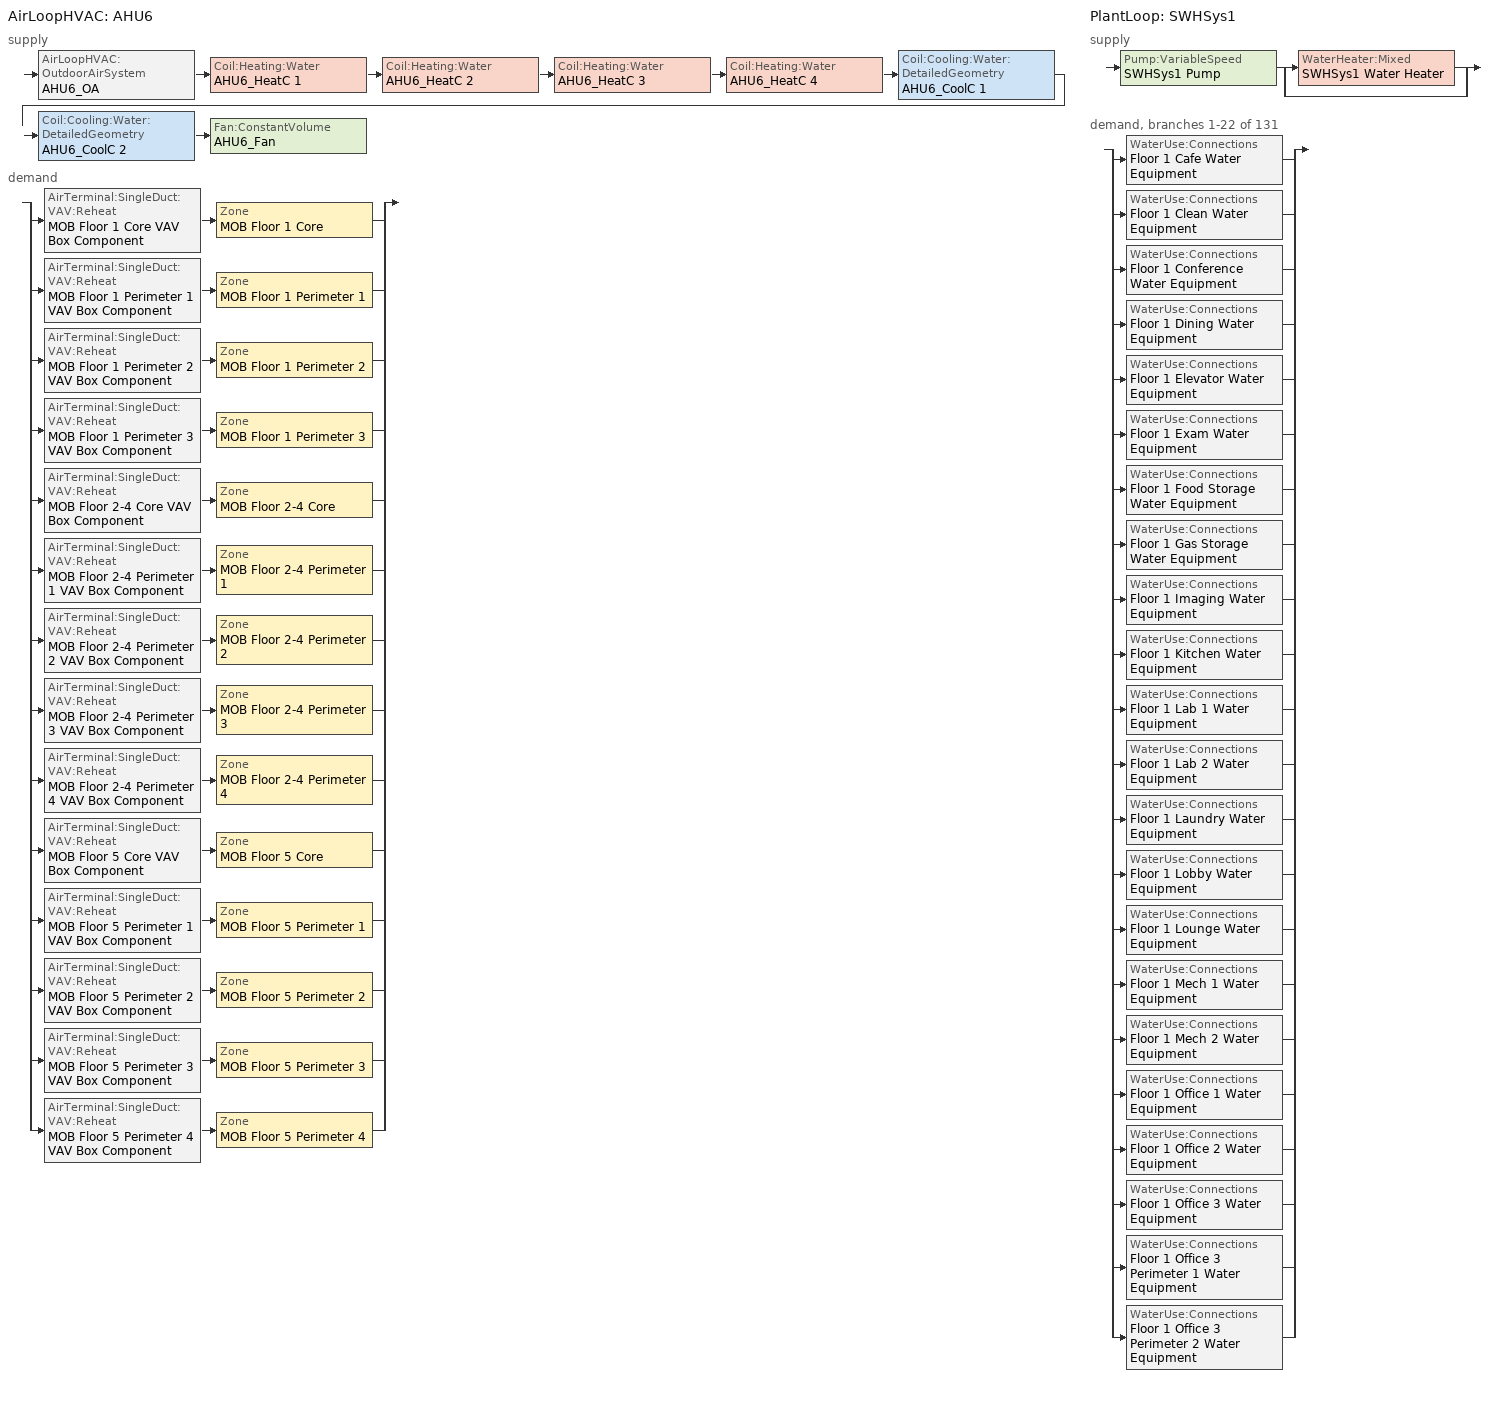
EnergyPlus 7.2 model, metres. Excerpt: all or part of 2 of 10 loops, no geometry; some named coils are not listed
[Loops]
AirLoopHVAC 'AHU6'
 supply: AirLoopHVAC:OutdoorAirSystem 'AHU6_OA' > Coil:Heating:Water 'AHU6_HeatC 1' > Coil:Heating:Water 'AHU6_HeatC 2' > Coil:Heating:Water 'AHU6_HeatC 3' > Coil:Heating:Water 'AHU6_HeatC 4' > Coil:Cooling:Water:DetailedGeometry 'AHU6_CoolC 1' > Coil:Cooling:Water:DetailedGeometry 'AHU6_CoolC 2' > Fan:ConstantVolume 'AHU6_Fan'
 demand: split
  | AirTerminal:SingleDuct:VAV:Reheat 'MOB Floor 1 Core VAV Box Component' > Zone 'MOB Floor 1 Core'
  | AirTerminal:SingleDuct:VAV:Reheat 'MOB Floor 1 Perimeter 1 VAV Box Component' > Zone 'MOB Floor 1 Perimeter 1'
  | AirTerminal:SingleDuct:VAV:Reheat 'MOB Floor 1 Perimeter 2 VAV Box Component' > Zone 'MOB Floor 1 Perimeter 2'
  | AirTerminal:SingleDuct:VAV:Reheat 'MOB Floor 1 Perimeter 3 VAV Box Component' > Zone 'MOB Floor 1 Perimeter 3'
  | AirTerminal:SingleDuct:VAV:Reheat 'MOB Floor 2-4 Core VAV Box Component' > Zone 'MOB Floor 2-4 Core'
  | AirTerminal:SingleDuct:VAV:Reheat 'MOB Floor 2-4 Perimeter 1 VAV Box Component' > Zone 'MOB Floor 2-4 Perimeter 1'
  | AirTerminal:SingleDuct:VAV:Reheat 'MOB Floor 2-4 Perimeter 2 VAV Box Component' > Zone 'MOB Floor 2-4 Perimeter 2'
  | AirTerminal:SingleDuct:VAV:Reheat 'MOB Floor 2-4 Perimeter 3 VAV Box Component' > Zone 'MOB Floor 2-4 Perimeter 3'
  | AirTerminal:SingleDuct:VAV:Reheat 'MOB Floor 2-4 Perimeter 4 VAV Box Component' > Zone 'MOB Floor 2-4 Perimeter 4'
  | AirTerminal:SingleDuct:VAV:Reheat 'MOB Floor 5 Core VAV Box Component' > Zone 'MOB Floor 5 Core'
  | AirTerminal:SingleDuct:VAV:Reheat 'MOB Floor 5 Perimeter 1 VAV Box Component' > Zone 'MOB Floor 5 Perimeter 1'
  | AirTerminal:SingleDuct:VAV:Reheat 'MOB Floor 5 Perimeter 2 VAV Box Component' > Zone 'MOB Floor 5 Perimeter 2'
  | AirTerminal:SingleDuct:VAV:Reheat 'MOB Floor 5 Perimeter 3 VAV Box Component' > Zone 'MOB Floor 5 Perimeter 3'
  | AirTerminal:SingleDuct:VAV:Reheat 'MOB Floor 5 Perimeter 4 VAV Box Component' > Zone 'MOB Floor 5 Perimeter 4'
PlantLoop 'SWHSys1'
 supply: Pump:VariableSpeed 'SWHSys1 Pump' > split
  | WaterHeater:Mixed 'SWHSys1 Water Heater'
  | bypass
 demand, branches 1-22 of 131: split
  | WaterUse:Connections 'Floor 1 Cafe Water Equipment'
  | WaterUse:Connections 'Floor 1 Clean Water Equipment'
  | WaterUse:Connections 'Floor 1 Conference Water Equipment'
  | WaterUse:Connections 'Floor 1 Dining Water Equipment'
  | WaterUse:Connections 'Floor 1 Elevator Water Equipment'
  | WaterUse:Connections 'Floor 1 Exam Water Equipment'
  | WaterUse:Connections 'Floor 1 Food Storage Water Equipment'
  | WaterUse:Connections 'Floor 1 Gas Storage Water Equipment'
  | WaterUse:Connections 'Floor 1 Imaging Water Equipment'
  | WaterUse:Connections 'Floor 1 Kitchen Water Equipment'
  | WaterUse:Connections 'Floor 1 Lab 1 Water Equipment'
  | WaterUse:Connections 'Floor 1 Lab 2 Water Equipment'
  | WaterUse:Connections 'Floor 1 Laundry Water Equipment'
  | WaterUse:Connections 'Floor 1 Lobby Water Equipment'
  | WaterUse:Connections 'Floor 1 Lounge Water Equipment'
  | WaterUse:Connections 'Floor 1 Mech 1 Water Equipment'
  | WaterUse:Connections 'Floor 1 Mech 2 Water Equipment'
  | WaterUse:Connections 'Floor 1 Office 1 Water Equipment'
  | WaterUse:Connections 'Floor 1 Office 2 Water Equipment'
  | WaterUse:Connections 'Floor 1 Office 3 Water Equipment'
  | WaterUse:Connections 'Floor 1 Office 3 Perimeter 1 Water Equipment'
  | WaterUse:Connections 'Floor 1 Office 3 Perimeter 2 Water Equipment'
[ComponentCost:LineItem]
Name | Line Item Type | Item | Cost per Each {$} | Quantity | Cost per Unit of Output Capacity {$/kW}
People:MOB Floor 1 Core | General | MOB Floor 1 Core | 1 | 68.85
LIGHTING EQUIP:MOB Floor 1 Core | Lights | MOB Floor 1 Core |  |  | 1
ElectricEquipment:MOB Floor 1 Core:ElecPlug | General | MOB Floor 1 Core | 1 | 6.885
Infiltration:MOB Floor 1 Perimeter 1 | General | MOB Floor 1 Perimeter 1 | 1 | 0
People:MOB Floor 1 Perimeter 1 | General | MOB Floor 1 Perimeter 1 | 1 | 11.4333
LIGHTING EQUIP:MOB Floor 1 Perimeter 1 | Lights | MOB Floor 1 Perimeter 1 |  |  | 1
ElectricEquipment:MOB Floor 1 Perimeter 1:ElecPlug | General | MOB Floor 1 Perimeter 1 | 1 | 1.1433
Infiltration:MOB Floor 1 Perimeter 2 | General | MOB Floor 1 Perimeter 2 | 1 | 0
People:MOB Floor 1 Perimeter 2 | General | MOB Floor 1 Perimeter 2 | 1 | 8.247
LIGHTING EQUIP:MOB Floor 1 Perimeter 2 | Lights | MOB Floor 1 Perimeter 2 |  |  | 1
ElectricEquipment:MOB Floor 1 Perimeter 2:ElecPlug | General | MOB Floor 1 Perimeter 2 | 1 | 0.8247
Infiltration:MOB Floor 1 Perimeter 3 | General | MOB Floor 1 Perimeter 3 | 1 | 0
People:MOB Floor 1 Perimeter 3 | General | MOB Floor 1 Perimeter 3 | 1 | 11.4333
LIGHTING EQUIP:MOB Floor 1 Perimeter 3 | Lights | MOB Floor 1 Perimeter 3 |  |  | 1
ElectricEquipment:MOB Floor 1 Perimeter 3:ElecPlug | General | MOB Floor 1 Perimeter 3 | 1 | 1.1433
People:MOB Floor 2-4 Core | General | MOB Floor 2-4 Core | 1 | 185.1827
LIGHTING EQUIP:MOB Floor 2-4 Core | Lights | MOB Floor 2-4 Core |  |  | 1
ElectricEquipment:MOB Floor 2-4 Core:ElecPlug | General | MOB Floor 2-4 Core | 1 | 18.5183
Infiltration:MOB Floor 2-4 Perimeter 1 | General | MOB Floor 2-4 Perimeter 1 | 1 | 0
People:MOB Floor 2-4 Perimeter 1 | General | MOB Floor 2-4 Perimeter 1 | 1 | 32.6131
LIGHTING EQUIP:MOB Floor 2-4 Perimeter 1 | Lights | MOB Floor 2-4 Perimeter 1 |  |  | 1
ElectricEquipment:MOB Floor 2-4 Perimeter 1:ElecPlug | General | MOB Floor 2-4 Perimeter 1 | 1 | 3.2613
Infiltration:MOB Floor 2-4 Perimeter 2 | General | MOB Floor 2-4 Perimeter 2 | 1 | 0
People:MOB Floor 2-4 Perimeter 2 | General | MOB Floor 2-4 Perimeter 2 | 1 | 24.741
LIGHTING EQUIP:MOB Floor 2-4 Perimeter 2 | Lights | MOB Floor 2-4 Perimeter 2 |  |  | 1
ElectricEquipment:MOB Floor 2-4 Perimeter 2:ElecPlug | General | MOB Floor 2-4 Perimeter 2 | 1 | 2.4741
Infiltration:MOB Floor 2-4 Perimeter 3 | General | MOB Floor 2-4 Perimeter 3 | 1 | 0
People:MOB Floor 2-4 Perimeter 3 | General | MOB Floor 2-4 Perimeter 3 | 1 | 32.6131
LIGHTING EQUIP:MOB Floor 2-4 Perimeter 3 | Lights | MOB Floor 2-4 Perimeter 3 |  |  | 1
ElectricEquipment:MOB Floor 2-4 Perimeter 3:ElecPlug | General | MOB Floor 2-4 Perimeter 3 | 1 | 3.2613
Infiltration:MOB Floor 2-4 Perimeter 4 | General | MOB Floor 2-4 Perimeter 4 | 1 | 0
People:MOB Floor 2-4 Perimeter 4 | General | MOB Floor 2-4 Perimeter 4 | 1 | 24.741
LIGHTING EQUIP:MOB Floor 2-4 Perimeter 4 | Lights | MOB Floor 2-4 Perimeter 4 |  |  | 1
ElectricEquipment:MOB Floor 2-4 Perimeter 4:ElecPlug | General | MOB Floor 2-4 Perimeter 4 | 1 | 2.4741
People:MOB Floor 5 Core | General | MOB Floor 5 Core | 1 | 61.7276
LIGHTING EQUIP:MOB Floor 5 Core | Lights | MOB Floor 5 Core |  |  | 1
ElectricEquipment:MOB Floor 5 Core:ElecPlug | General | MOB Floor 5 Core | 1 | 6.1728
Infiltration:MOB Floor 5 Perimeter 1 | General | MOB Floor 5 Perimeter 1 | 1 | 0
People:MOB Floor 5 Perimeter 1 | General | MOB Floor 5 Perimeter 1 | 1 | 10.871
LIGHTING EQUIP:MOB Floor 5 Perimeter 1 | Lights | MOB Floor 5 Perimeter 1 |  |  | 1
ElectricEquipment:MOB Floor 5 Perimeter 1:ElecPlug | General | MOB Floor 5 Perimeter 1 | 1 | 1.0871
Infiltration:MOB Floor 5 Perimeter 2 | General | MOB Floor 5 Perimeter 2 | 1 | 0
People:MOB Floor 5 Perimeter 2 | General | MOB Floor 5 Perimeter 2 | 1 | 8.247
LIGHTING EQUIP:MOB Floor 5 Perimeter 2 | Lights | MOB Floor 5 Perimeter 2 |  |  | 1
ElectricEquipment:MOB Floor 5 Perimeter 2:ElecPlug | General | MOB Floor 5 Perimeter 2 | 1 | 0.8247
Infiltration:MOB Floor 5 Perimeter 3 | General | MOB Floor 5 Perimeter 3 | 1 | 0
People:MOB Floor 5 Perimeter 3 | General | MOB Floor 5 Perimeter 3 | 1 | 10.871
LIGHTING EQUIP:MOB Floor 5 Perimeter 3 | Lights | MOB Floor 5 Perimeter 3 |  |  | 1
ElectricEquipment:MOB Floor 5 Perimeter 3:ElecPlug | General | MOB Floor 5 Perimeter 3 | 1 | 1.0871
Infiltration:MOB Floor 5 Perimeter 4 | General | MOB Floor 5 Perimeter 4 | 1 | 0
People:MOB Floor 5 Perimeter 4 | General | MOB Floor 5 Perimeter 4 | 1 | 8.247
LIGHTING EQUIP:MOB Floor 5 Perimeter 4 | Lights | MOB Floor 5 Perimeter 4 |  |  | 1
ElectricEquipment:MOB Floor 5 Perimeter 4:ElecPlug | General | MOB Floor 5 Perimeter 4 | 1 | 0.8247
Electricity:MOB Floor 5 Perimeter 4:Building Elevators | General | MOB Floor 5 Perimeter 4 | 1 | 203.699
[Sizing:Zone] Zone Cooling Design Supply Air Temperature Input Method=SupplyAirTemperature; Zone Cooling Design Supply Air Temperature {C}=14; Zone Heating Design Supply Air Temperature Input Method=SupplyAirTemperature; Zone Heating Design Supply Air Temperature {C}=40; Zone Cooling Design Supply Air Humidity Ratio {kgWater/kgDryAir}=0.0085; Zone Heating Design Supply Air Humidity Ratio {kgWater/kgDryAir}=0.008; Cooling Design Air Flow Method=DesignDayWithLimit; Cooling Minimum Air Flow Fraction=0; Heating Design Air Flow Method=DesignDay; Heating Design Air Flow Rate {m3/s}=0
Name | Design Specification Outdoor Air Object | Cooling Minimum Air Flow {m3/s} | Zone Heating Sizing Factor | Zone Cooling Sizing Factor
MOB Floor 1 Core | SZ DSOA MOB Floor 1 Core | 2.76296
MOB Floor 1 Perimeter 1 | SZ DSOA MOB Floor 1 Perimeter 1 | 0.458922
MOB Floor 1 Perimeter 2 | SZ DSOA MOB Floor 1 Perimeter 2 | 0.330953 | 1.2 | 1.2
MOB Floor 1 Perimeter 3 | SZ DSOA MOB Floor 1 Perimeter 3 | 0.458922
MOB Floor 2-4 Core | SZ DSOA MOB Floor 2-4 Core | 2.47713
MOB Floor 2-4 Perimeter 1 | SZ DSOA MOB Floor 2-4 Perimeter 1 | 0.436256
MOB Floor 2-4 Perimeter 2 | SZ DSOA MOB Floor 2-4 Perimeter 2 | 0.330953 | 1.2 | 1.2
MOB Floor 2-4 Perimeter 3 | SZ DSOA MOB Floor 2-4 Perimeter 3 | 0.436256
MOB Floor 2-4 Perimeter 4 | SZ DSOA MOB Floor 2-4 Perimeter 4 | 0.330953
MOB Floor 5 Core | SZ DSOA MOB Floor 5 Core | 2.47713
MOB Floor 5 Perimeter 1 | SZ DSOA MOB Floor 5 Perimeter 1 | 0.436256
MOB Floor 5 Perimeter 2 | SZ DSOA MOB Floor 5 Perimeter 2 | 0.330953 | 1.4 | 1.4
MOB Floor 5 Perimeter 3 | SZ DSOA MOB Floor 5 Perimeter 3 | 0.436256
MOB Floor 5 Perimeter 4 | SZ DSOA MOB Floor 5 Perimeter 4 | 0.330953
[DesignSpecification:OutdoorAir] Outdoor Air Method=Flow/Zone; Outdoor Air Flow per Person {m3/s-person}=0; Outdoor Air Flow per Zone Floor Area {m3/s-m2}=0
Name | Outdoor Air Flow per Zone {m3/s} | Outdoor Air Flow Air Changes per Hour {1/hr}
SZ DSOA MOB Floor 1 Core | 0.552806
MOB Floor 1 Core VAV Box OA Design Spec | 0.5528 | 0
SZ DSOA MOB Floor 1 Perimeter 1; SZ DSOA MOB Floor 1 Perimeter 3 | 0.0918
MOB Floor 1 Perimeter 1 VAV Box OA Design Spec; MOB Floor 1 Perimeter 3 VAV Box OA Design Spec | 0.0918 | 0
SZ DSOA MOB Floor 1 Perimeter 2; SZ DSOA MOB Floor 2-4 Perimeter 2; SZ DSOA MOB Floor 2-4 Perimeter 4; SZ DSOA MOB Floor 5 Perimeter 2; SZ DSOA MOB Floor 5 Perimeter 4 | 0.0662164
MOB Floor 1 Perimeter 2 VAV Box OA Design Spec; MOB Floor 2-4 Perimeter 2 VAV Box OA Design Spec; MOB Floor 2-4 Perimeter 4 VAV Box OA Design Spec; MOB Floor 5 Perimeter 2 VAV Box OA Design Spec; MOB Floor 5 Perimeter 4 VAV Box OA Design Spec | 0.0662 | 0
SZ DSOA MOB Floor 2-4 Core; SZ DSOA MOB Floor 5 Core | 0.49562
MOB Floor 2-4 Core VAV Box OA Design Spec; MOB Floor 5 Core VAV Box OA Design Spec | 0.4956 | 0
SZ DSOA MOB Floor 2-4 Perimeter 1; SZ DSOA MOB Floor 2-4 Perimeter 3; SZ DSOA MOB Floor 5 Perimeter 1; SZ DSOA MOB Floor 5 Perimeter 3 | 0.0872852
MOB Floor 2-4 Perimeter 1 VAV Box OA Design Spec; MOB Floor 2-4 Perimeter 3 VAV Box OA Design Spec; MOB Floor 5 Perimeter 1 VAV Box OA Design Spec; MOB Floor 5 Perimeter 3 VAV Box OA Design Spec | 0.0873 | 0
[ZoneControl:Thermostat] Control Type Schedule=Dual Zone Control Type Sched
Name | Zone or ZoneList | Control 1
MOB Floor 1 Core Thermostat | MOB Floor 1 Core | MOB Floor 1 Core DualSPSched
MOB Floor 1 Perimeter 1 Thermostat | MOB Floor 1 Perimeter 1 | MOB Floor 1 Perimeter 1 DualSPSched
MOB Floor 1 Perimeter 2 Thermostat | MOB Floor 1 Perimeter 2 | MOB Floor 1 Perimeter 2 DualSPSched
MOB Floor 1 Perimeter 3 Thermostat | MOB Floor 1 Perimeter 3 | MOB Floor 1 Perimeter 3 DualSPSched
MOB Floor 2-4 Core Thermostat | MOB Floor 2-4 Core | MOB Floor 2-4 Core DualSPSched
MOB Floor 2-4 Perimeter 1 Thermostat | MOB Floor 2-4 Perimeter 1 | MOB Floor 2-4 Perimeter 1 DualSPSched
MOB Floor 2-4 Perimeter 2 Thermostat | MOB Floor 2-4 Perimeter 2 | MOB Floor 2-4 Perimeter 2 DualSPSched
MOB Floor 2-4 Perimeter 3 Thermostat | MOB Floor 2-4 Perimeter 3 | MOB Floor 2-4 Perimeter 3 DualSPSched
MOB Floor 2-4 Perimeter 4 Thermostat | MOB Floor 2-4 Perimeter 4 | MOB Floor 2-4 Perimeter 4 DualSPSched
MOB Floor 5 Core Thermostat | MOB Floor 5 Core | MOB Floor 5 Core DualSPSched
MOB Floor 5 Perimeter 1 Thermostat | MOB Floor 5 Perimeter 1 | MOB Floor 5 Perimeter 1 DualSPSched
MOB Floor 5 Perimeter 2 Thermostat | MOB Floor 5 Perimeter 2 | MOB Floor 5 Perimeter 2 DualSPSched
MOB Floor 5 Perimeter 3 Thermostat | MOB Floor 5 Perimeter 3 | MOB Floor 5 Perimeter 3 DualSPSched
MOB Floor 5 Perimeter 4 Thermostat | MOB Floor 5 Perimeter 4 | MOB Floor 5 Perimeter 4 DualSPSched
[ThermostatSetpoint:DualSetpoint] Heating Setpoint Temperature Schedule=HEATING_TSTAT_OFFICE; Cooling Setpoint Temperature Schedule=COOLING_TSTAT_OFFICE
MOB Floor 1 Core DualSPSched; MOB Floor 1 Perimeter 1 DualSPSched; MOB Floor 1 Perimeter 2 DualSPSched; MOB Floor 1 Perimeter 3 DualSPSched; MOB Floor 2-4 Core DualSPSched; MOB Floor 2-4 Perimeter 1 DualSPSched; MOB Floor 2-4 Perimeter 2 DualSPSched; MOB Floor 2-4 Perimeter 3 DualSPSched; MOB Floor 2-4 Perimeter 4 DualSPSched; MOB Floor 5 Core DualSPSched; MOB Floor 5 Perimeter 1 DualSPSched; MOB Floor 5 Perimeter 2 DualSPSched; MOB Floor 5 Perimeter 3 DualSPSched; MOB Floor 5 Perimeter 4 DualSPSched
[Zone equipment]
MOB Floor 1 Core: MOB Floor 1 Core VAV Box Component
MOB Floor 1 Perimeter 1: MOB Floor 1 Perimeter 1 VAV Box Component
MOB Floor 1 Perimeter 2: MOB Floor 1 Perimeter 2 VAV Box Component
MOB Floor 1 Perimeter 3: MOB Floor 1 Perimeter 3 VAV Box Component
MOB Floor 2-4 Core: MOB Floor 2-4 Core VAV Box Component
MOB Floor 2-4 Perimeter 1: MOB Floor 2-4 Perimeter 1 VAV Box Component
MOB Floor 2-4 Perimeter 2: MOB Floor 2-4 Perimeter 2 VAV Box Component
MOB Floor 2-4 Perimeter 3: MOB Floor 2-4 Perimeter 3 VAV Box Component
MOB Floor 2-4 Perimeter 4: MOB Floor 2-4 Perimeter 4 VAV Box Component
MOB Floor 5 Core: MOB Floor 5 Core VAV Box Component
MOB Floor 5 Perimeter 1: MOB Floor 5 Perimeter 1 VAV Box Component
MOB Floor 5 Perimeter 2: MOB Floor 5 Perimeter 2 VAV Box Component
MOB Floor 5 Perimeter 3: MOB Floor 5 Perimeter 3 VAV Box Component
MOB Floor 5 Perimeter 4: MOB Floor 5 Perimeter 4 VAV Box Component
[AirTerminal:SingleDuct:VAV:Reheat] Availability Schedule=ALWAYS_ON; Maximum Air Flow Rate {m3/s}=AUTOSIZE; Zone Minimum Air Flow Input Method=Constant; Constant Minimum Air Flow Fraction=1; Maximum Hot Water or Steam Flow Rate {m3/s}=AUTOSIZE; Minimum Hot Water or Steam Flow Rate {m3/s}=0; Convergence Tolerance=0.001; Damper Heating Action=Reverse; Maximum Flow per Zone Floor Area During Reheat {m3/s-m2}=AUTOCALCULATE; Maximum Flow Fraction During Reheat=AUTOCALCULATE
Name | Reheat Coil | Design Specification Outdoor Air Object
MOB Floor 1 Core VAV Box Component | MOB Floor 1 Core VAV Box Reheat Coil | MOB Floor 1 Core VAV Box OA Design Spec
MOB Floor 1 Perimeter 1 VAV Box Component | MOB Floor 1 Perimeter 1 VAV Box Reheat Coil | MOB Floor 1 Perimeter 1 VAV Box OA Design Spec
MOB Floor 1 Perimeter 2 VAV Box Component | MOB Floor 1 Perimeter 2 VAV Box Reheat Coil | MOB Floor 1 Perimeter 2 VAV Box OA Design Spec
MOB Floor 1 Perimeter 3 VAV Box Component | MOB Floor 1 Perimeter 3 VAV Box Reheat Coil | MOB Floor 1 Perimeter 3 VAV Box OA Design Spec
MOB Floor 2-4 Core VAV Box Component | MOB Floor 2-4 Core VAV Box Reheat Coil | MOB Floor 2-4 Core VAV Box OA Design Spec
MOB Floor 2-4 Perimeter 1 VAV Box Component | MOB Floor 2-4 Perimeter 1 VAV Box Reheat Coil | MOB Floor 2-4 Perimeter 1 VAV Box OA Design Spec
MOB Floor 2-4 Perimeter 2 VAV Box Component | MOB Floor 2-4 Perimeter 2 VAV Box Reheat Coil | MOB Floor 2-4 Perimeter 2 VAV Box OA Design Spec
MOB Floor 2-4 Perimeter 3 VAV Box Component | MOB Floor 2-4 Perimeter 3 VAV Box Reheat Coil | MOB Floor 2-4 Perimeter 3 VAV Box OA Design Spec
MOB Floor 2-4 Perimeter 4 VAV Box Component | MOB Floor 2-4 Perimeter 4 VAV Box Reheat Coil | MOB Floor 2-4 Perimeter 4 VAV Box OA Design Spec
MOB Floor 5 Core VAV Box Component | MOB Floor 5 Core VAV Box Reheat Coil | MOB Floor 5 Core VAV Box OA Design Spec
MOB Floor 5 Perimeter 1 VAV Box Component | MOB Floor 5 Perimeter 1 VAV Box Reheat Coil | MOB Floor 5 Perimeter 1 VAV Box OA Design Spec
MOB Floor 5 Perimeter 2 VAV Box Component | MOB Floor 5 Perimeter 2 VAV Box Reheat Coil | MOB Floor 5 Perimeter 2 VAV Box OA Design Spec
MOB Floor 5 Perimeter 3 VAV Box Component | MOB Floor 5 Perimeter 3 VAV Box Reheat Coil | MOB Floor 5 Perimeter 3 VAV Box OA Design Spec
MOB Floor 5 Perimeter 4 VAV Box Component | MOB Floor 5 Perimeter 4 VAV Box Reheat Coil | MOB Floor 5 Perimeter 4 VAV Box OA Design Spec
[Coil:Heating:Water] Availability Schedule=ALWAYS_ON; U-Factor Times Area Value {W/K}=AUTOSIZE; Maximum Water Flow Rate {m3/s}=AUTOSIZE; Performance Input Method=UFactorTimesAreaAndDesignWaterFlowRate; Rated Capacity {W}=AUTOSIZE; Rated Inlet Water Temperature {C}=82.2; Rated Inlet Air Temperature {C}=16.6; Rated Outlet Water Temperature {C}=71.1; Rated Outlet Air Temperature {C}=32.2
AHU6_HeatC 1; AHU6_HeatC 2; AHU6_HeatC 3; AHU6_HeatC 4
[WaterUse:Connections]
Name | Water Use Equipment 1
Floor 1 Cafe Water Equipment | Floor 1 Cafe Water Equipment
Floor 1 Clean Water Equipment | Floor 1 Clean Water Equipment
Floor 1 Conference Water Equipment | Floor 1 Conference Water Equipment
Floor 1 Dining Water Equipment | Floor 1 Dining Water Equipment
Floor 1 Elevator Water Equipment | Floor 1 Elevator Water Equipment
Floor 1 Exam Water Equipment | Floor 1 Exam Water Equipment
Floor 1 Food Storage Water Equipment | Floor 1 Food Storage Water Equipment
Floor 1 Gas Storage Water Equipment | Floor 1 Gas Storage Water Equipment
Floor 1 Imaging Water Equipment | Floor 1 Imaging Water Equipment
Floor 1 Kitchen Water Equipment | Floor 1 Kitchen Water Equipment
Floor 1 Lab 1 Water Equipment | Floor 1 Lab 1 Water Equipment
Floor 1 Lab 2 Water Equipment | Floor 1 Lab 2 Water Equipment
Floor 1 Laundry Water Equipment | Floor 1 Laundry Water Equipment
Floor 1 Lobby Water Equipment | Floor 1 Lobby Water Equipment
Floor 1 Lounge Water Equipment | Floor 1 Lounge Water Equipment
Floor 1 Mech 1 Water Equipment | Floor 1 Mech 1 Water Equipment
Floor 1 Mech 2 Water Equipment | Floor 1 Mech 2 Water Equipment
Floor 1 Office 1 Water Equipment | Floor 1 Office 1 Water Equipment
Floor 1 Office 2 Water Equipment | Floor 1 Office 2 Water Equipment
Floor 1 Office 3 Water Equipment | Floor 1 Office 3 Water Equipment
Floor 1 Office 3 Perimeter 1 Water Equipment | Floor 1 Office 3 Perimeter 1 Water Equipment
Floor 1 Office 3 Perimeter 2 Water Equipment | Floor 1 Office 3 Perimeter 2 Water Equipment
[WaterUse:Equipment]
Name | Peak Flow Rate {m3/s} | Flow Rate Fraction Schedule | Target Temperature Schedule | Hot Water Supply Temperature Schedule | Zone | Sensible Fraction Schedule | Latent Fraction Schedule
Floor 1 Cafe Water Equipment | 0.000160163 | BLDG_OCC_SCH_DINING | Floor 1 Cafe Water Equipment Temp Sched | Floor 1 Cafe Water Equipment Hot Supply Temp Sched | Floor 1 Cafe | Floor 1 Cafe Water Equipment Sensible fract sched | Floor 1 Cafe Water Equipment Latent fract sched
Floor 1 Clean Water Equipment | 0 | BLDG_OCC_SCH_24_7 | Floor 1 Clean Water Equipment Temp Sched | Floor 1 Clean Water Equipment Hot Supply Temp Sched | Floor 1 Clean | Floor 1 Clean Water Equipment Sensible fract sched | Floor 1 Clean Water Equipment Latent fract sched
Floor 1 Conference Water Equipment | 6.14151e-05 | BLDG_OCC_SCH_OFFICE | Floor 1 Conference Water Equipment Temp Sched | Floor 1 Conference Water Equipment Hot Supply Temp Sched | Floor 1 Conference | Floor 1 Conference Water Equipment Sensible fract sched | Floor 1 Conference Water Equipment Latent fract sched
Floor 1 Dining Water Equipment | 0.000137286 | BLDG_OCC_SCH_DINING | Floor 1 Dining Water Equipment Temp Sched | Floor 1 Dining Water Equipment Hot Supply Temp Sched | Floor 1 Dining | Floor 1 Dining Water Equipment Sensible fract sched | Floor 1 Dining Water Equipment Latent fract sched
Floor 1 Elevator Water Equipment | 0 | BLDG_OCC_SCH_24_7 | Floor 1 Elevator Water Equipment Temp Sched | Floor 1 Elevator Water Equipment Hot Supply Temp Sched | Floor 1 Elevator | Floor 1 Elevator Water Equipment Sensible fract sched | Floor 1 Elevator Water Equipment Latent fract sched
Floor 1 Exam Water Equipment | 5.25976e-06 | BLDG_OCC_SCH_OFFICE | Floor 1 Exam Water Equipment Temp Sched | Floor 1 Exam Water Equipment Hot Supply Temp Sched | Floor 1 Exam | Floor 1 Exam Water Equipment Sensible fract sched | Floor 1 Exam Water Equipment Latent fract sched
Floor 1 Food Storage Water Equipment | 0.00013985 | KITCHEN_SWH_SCH | Floor 1 Food Storage Water Equipment Temp Sched | Floor 1 Food Storage Water Equipment Hot Supply Temp Sched | Floor 1 Food Storage | Floor 1 Food Storage Water Equipment Sensible fract sched | Floor 1 Food Storage Water Equipment Latent fract sched
Floor 1 Gas Storage Water Equipment | 0 | BLDG_OCC_SCH_24_7 | Floor 1 Gas Storage Water Equipment Temp Sched | Floor 1 Gas Storage Water Equipment Hot Supply Temp Sched | Floor 1 Gas Storage | Floor 1 Gas Storage Water Equipment Sensible fract sched | Floor 1 Gas Storage Water Equipment Latent fract sched
Floor 1 Imaging Water Equipment | 6.05458e-06 | BLDG_OCC_SCH_24_7 | Floor 1 Imaging Water Equipment Temp Sched | Floor 1 Imaging Water Equipment Hot Supply Temp Sched | Floor 1 Imaging | Floor 1 Imaging Water Equipment Sensible fract sched | Floor 1 Imaging Water Equipment Latent fract sched
Floor 1 Kitchen Water Equipment | 0.00013985 | KITCHEN_SWH_SCH | Floor 1 Kitchen Water Equipment Temp Sched | Floor 1 Kitchen Water Equipment Hot Supply Temp Sched | Floor 1 Kitchen | Floor 1 Kitchen Water Equipment Sensible fract sched | Floor 1 Kitchen Water Equipment Latent fract sched
Floor 1 Lab 1 Water Equipment | 7.96655e-06 | BLDG_OCC_SCH_24_7 | Floor 1 Lab 1 Water Equipment Temp Sched | Floor 1 Lab 1 Water Equipment Hot Supply Temp Sched | Floor 1 Lab 1 | Floor 1 Lab 1 Water Equipment Sensible fract sched | Floor 1 Lab 1 Water Equipment Latent fract sched
Floor 1 Lab 2 Water Equipment | 1.9518e-05 | BLDG_OCC_SCH_24_7 | Floor 1 Lab 2 Water Equipment Temp Sched | Floor 1 Lab 2 Water Equipment Hot Supply Temp Sched | Floor 1 Lab 2 | Floor 1 Lab 2 Water Equipment Sensible fract sched | Floor 1 Lab 2 Water Equipment Latent fract sched
Floor 1 Laundry Water Equipment | 3.5643e-05 | LAUNDRY_OCC_SCH | Floor 1 Laundry Water Equipment Temp Sched | Floor 1 Laundry Water Equipment Hot Supply Temp Sched | Floor 1 Laundry | Floor 1 Laundry Water Equipment Sensible fract sched | Floor 1 Laundry Water Equipment Latent fract sched
Floor 1 Lobby Water Equipment | 1.49055e-05 | BLDG_OCC_SCH_24_7 | Floor 1 Lobby Water Equipment Temp Sched | Floor 1 Lobby Water Equipment Hot Supply Temp Sched | Floor 1 Lobby | Floor 1 Lobby Water Equipment Sensible fract sched | Floor 1 Lobby Water Equipment Latent fract sched
Floor 1 Lounge Water Equipment | 0 | BLDG_OCC_SCH_24_7 | Floor 1 Lounge Water Equipment Temp Sched | Floor 1 Lounge Water Equipment Hot Supply Temp Sched | Floor 1 Lounge | Floor 1 Lounge Water Equipment Sensible fract sched | Floor 1 Lounge Water Equipment Latent fract sched
Floor 1 Mech 1 Water Equipment | 0 | BLDG_OCC_SCH_OFFICE | Floor 1 Mech 1 Water Equipment Temp Sched | Floor 1 Mech 1 Water Equipment Hot Supply Temp Sched | Floor 1 Mech 1 | Floor 1 Mech 1 Water Equipment Sensible fract sched | Floor 1 Mech 1 Water Equipment Latent fract sched
Floor 1 Mech 2 Water Equipment | 0 | BLDG_OCC_SCH_OFFICE | Floor 1 Mech 2 Water Equipment Temp Sched | Floor 1 Mech 2 Water Equipment Hot Supply Temp Sched | Floor 1 Mech 2 | Floor 1 Mech 2 Water Equipment Sensible fract sched | Floor 1 Mech 2 Water Equipment Latent fract sched
Floor 1 Office 1 Water Equipment | 3.89358e-07 | BLDG_OCC_SCH_OFFICE | Floor 1 Office 1 Water Equipment Temp Sched | Floor 1 Office 1 Water Equipment Hot Supply Temp Sched | Floor 1 Office 1 | Floor 1 Office 1 Water Equipment Sensible fract sched | Floor 1 Office 1 Water Equipment Latent fract sched
Floor 1 Office 2 Water Equipment | 2.9988e-07 | BLDG_OCC_SCH_OFFICE | Floor 1 Office 2 Water Equipment Temp Sched | Floor 1 Office 2 Water Equipment Hot Supply Temp Sched | Floor 1 Office 2 | Floor 1 Office 2 Water Equipment Sensible fract sched | Floor 1 Office 2 Water Equipment Latent fract sched
Floor 1 Office 3 Water Equipment | 1.04436e-06 | BLDG_OCC_SCH_OFFICE | Floor 1 Office 3 Water Equipment Temp Sched | Floor 1 Office 3 Water Equipment Hot Supply Temp Sched | Floor 1 Office 3 | Floor 1 Office 3 Water Equipment Sensible fract sched | Floor 1 Office 3 Water Equipment Latent fract sched
Floor 1 Office 3 Perimeter 1 Water Equipment | 1.5234e-07 | BLDG_OCC_SCH_OFFICE | Floor 1 Office 3 Perimeter 1 Water Equipment Temp Sched | Floor 1 Office 3 Perimeter 1 Water Equipment Hot Supply Temp Sched | Floor 1 Office 3 Perimeter 1 | Floor 1 Office 3 Perimeter 1 Water Equipment Sensible fract sched | Floor 1 Office 3 Perimeter 1 Water Equipment Latent fract sched
Floor 1 Office 3 Perimeter 2 Water Equipment | 9.65482e-08 | BLDG_OCC_SCH_OFFICE | Floor 1 Office 3 Perimeter 2 Water Equipment Temp Sched | Floor 1 Office 3 Perimeter 2 Water Equipment Hot Supply Temp Sched | Floor 1 Office 3 Perimeter 2 | Floor 1 Office 3 Perimeter 2 Water Equipment Sensible fract sched | Floor 1 Office 3 Perimeter 2 Water Equipment Latent fract sched
[AirLoopHVAC]
AHU6: Design Supply Air Flow Rate {m3/s}=AUTOSIZE
[Controller:WaterCoil] Control Variable=Temperature; Actuator Variable=Flow; Maximum Actuated Flow {m3/s}=AUTOSIZE; Minimum Actuated Flow {m3/s}=0
Name | Action | Controller Convergence Tolerance {deltaC}
AHU6_HeatC 1_Controller; AHU6_HeatC 2_Controller; AHU6_HeatC 3_Controller; AHU6_HeatC 4_Controller | Normal | 0.0001
AHU6_CoolC 1_Controller; AHU6_CoolC 2_Controller | Reverse
[SetpointManager:Scheduled]
SWHSys1 Loop Setpoint Manager: Control Variable=Temperature; Schedule=SWHSys1-Loop-Temp-Schedule; Setpoint Node or NodeList=SWHSys1 Supply Outlet Node
[SetpointManager:MixedAir] Control Variable=Temperature
Name | Setpoint Node or NodeList
AHU6_HeatC 1 SAT Manager | AHU6_HeatC 1-AHU6_HeatC 2Node
AHU6_HeatC 2 SAT Manager | AHU6_HeatC 2-AHU6_HeatC 3Node
AHU6_HeatC 3 SAT Manager | AHU6_HeatC 3-AHU6_HeatC 4Node
AHU6_HeatC 4 SAT Manager | AHU6_HeatC 4-AHU6_CoolC 1Node
AHU6_CoolC 1 SAT Manager | AHU6_CoolC 1-AHU6_CoolC 2Node
AHU6_OAMixed Air Temp Manager | AHU6_OA-AHU6_HeatC 1Node
[Sizing:System]
AHU6: Type of Load to Size On=Sensible; Design Outdoor Air Flow Rate {m3/s}=AUTOSIZE; Minimum System Air Flow Ratio=1; Preheat Design Temperature {C}=7; Preheat Design Humidity Ratio {kgWater/kgDryAir}=0.008; Precool Design Temperature {C}=12.8; Precool Design Humidity Ratio {kgWater/kgDryAir}=0.008; Central Cooling Design Supply Air Temperature {C}=12.8; Central Heating Design Supply Air Temperature {C}=12.8; Sizing Option=NonCoincident; 100% Outdoor Air in Cooling=No; 100% Outdoor Air in Heating=No; Central Cooling Design Supply Air Humidity Ratio {kgWater/kgDryAir}=0.0085; Central Heating Design Supply Air Humidity Ratio {kgWater/kgDryAir}=0.008; Cooling Design Air Flow Method=DesignDay; Cooling Design Air Flow Rate {m3/s}=0; Heating Design Air Flow Method=DesignDay; Heating Design Air Flow Rate {m3/s}=0
[Controller:OutdoorAir]
AHU6_OA_Controller: Minimum Outdoor Air Flow Rate {m3/s}=AUTOSIZE; Maximum Outdoor Air Flow Rate {m3/s}=AUTOSIZE; Economizer Control Type=DifferentialEnthalpy; Economizer Control Action Type=ModulateFlow; Economizer Maximum Limit Dry-Bulb Temperature {C}=28; Economizer Maximum Limit Enthalpy {J/kg}=64000; Economizer Minimum Limit Dry-Bulb Temperature {C}=-100; Lockout Type=NoLockout; Minimum Limit Type=FixedMinimum; Minimum Outdoor Air Schedule=MinOA_MotorizedDamper_Sched; Minimum Fraction of Outdoor Air Schedule=AHU6_OAMinOAFracSchedule; Time of Day Economizer Control Schedule=No; Heat Recovery Bypass Control Type=BypassWhenOAFlowGreaterThanMinimum
[Coil:Cooling:Water:DetailedGeometry] Availability Schedule=ALWAYS_ON; Maximum Water Flow Rate {m3/s}=AUTOSIZE; Tube Outside Surface Area {m2}=AUTOSIZE; Total Tube Inside Area {m2}=AUTOSIZE; Fin Surface Area {m2}=AUTOSIZE; Minimum Airflow Area {m2}=AUTOSIZE; Coil Depth {m}=AUTOSIZE; Fin Diameter {m}=AUTOSIZE; Fin Thickness {m}=0.0015; Tube Inside Diameter {m}=0.01445; Tube Outside Diameter {m}=0.0159; Tube Thermal Conductivity {W/m-K}=386; Fin Thermal Conductivity {W/m-K}=204; Fin Spacing {m}=0.0018; Tube Depth Spacing {m}=0.026; Number of Tube Rows=6; Number of Tubes per Row=AUTOSIZE
AHU6_CoolC 1; AHU6_CoolC 2
[Fan:ConstantVolume]
AHU6_Fan: Availability Schedule=HVACOperationSchd; Fan Efficiency=0.64; Pressure Rise {Pa}=2008; Maximum Flow Rate {m3/s}=AUTOSIZE; Motor Efficiency=0.954; Motor In Airstream Fraction=1
[PlantLoop]
SWHSys1: Fluid Type=Water; Plant Equipment Operation Scheme=SWHSys1 Loop Operation Scheme List; Maximum Loop Temperature {C}=60; Minimum Loop Temperature {C}=10; Maximum Loop Flow Rate {m3/s}=AUTOSIZE; Minimum Loop Flow Rate {m3/s}=0; Plant Loop Volume {m3}=AUTOSIZE; Load Distribution Scheme=Optimal
[Sizing:Plant]
SWHSys1: Loop Type=Heating; Design Loop Exit Temperature {C}=60; Loop Design Temperature Difference {deltaC}=5
[PlantEquipmentOperationSchemes]
SWHSys1 Loop Operation Scheme List: Control Scheme 1=SWHSys1 Operation Scheme; Control Scheme 1 Schedule=PlantOnSched
[PlantEquipmentOperation:HeatingLoad]
SWHSys1 Operation Scheme: Load Range 1 Lower Limit {W}=0; Load Range 1 Upper Limit {W}=1000000000000000; Range 1 Equipment List=SWHSys1 Equipment List
[PlantEquipmentList]
SWHSys1 Equipment List: SWHSys1 Water Heater
[Pump:VariableSpeed]
SWHSys1 Pump: Rated Flow Rate {m3/s}=AUTOSIZE; Rated Pump Head {Pa}=0.1; Rated Power Consumption {W}=AUTOSIZE; Motor Efficiency=1; Fraction of Motor Inefficiencies to Fluid Stream=0; Coefficient 1 of the Part Load Performance Curve=0; Coefficient 2 of the Part Load Performance Curve=1; Coefficient 3 of the Part Load Performance Curve=0; Coefficient 4 of the Part Load Performance Curve=0; Minimum Flow Rate {m3/s}=0; Pump Control Type=Intermittent
[WaterHeater:Mixed]
SWHSys1 Water Heater: Tank Volume {m3}=3; Setpoint Temperature Schedule=SWHSys1 Water Heater Setpoint Temperature Schedule Name; Deadband Temperature Difference {deltaC}=2; Maximum Temperature Limit {C}=82.2222; Heater Control Type=Cycle; Heater Maximum Capacity {W}=845000; Heater Fuel Type=NATURALGAS; Heater Thermal Efficiency=0.8; Off Cycle Parasitic Fuel Consumption Rate {W}=20; Off Cycle Parasitic Fuel Type=NATURALGAS; Off Cycle Parasitic Heat Fraction to Tank=0.8; On Cycle Parasitic Fuel Type=NATURALGAS; Ambient Temperature Indicator=SCHEDULE; Ambient Temperature Schedule=SWHSys1 Water Heater Ambient Temperature Schedule Name; Off Cycle Loss Coefficient to Ambient Temperature {W/K}=6; On Cycle Loss Coefficient to Ambient Temperature {W/K}=6; Use Side Effectiveness=1; Source Side Effectiveness=1; Use Side Design Flow Rate {m3/s}=AUTOSIZE; Source Side Design Flow Rate {m3/s}=AUTOSIZE; Indirect Water Heating Recovery Time {hr}=1.5
[EnergyManagementSystem:Sensor]
Name | Output:Variable or Output:Meter Index Key | Output:Variable or Output:Meter
MOB_Flr1_Core_Load | MOB Floor 1 Core | Zone/Sys Sensible Load Predicted
MOB_Flr1_Prm1_Load | MOB Floor 1 Perimeter 1 | Zone/Sys Sensible Load Predicted
MOB_Flr1_Prm2_Load | MOB Floor 1 Perimeter 2 | Zone/Sys Sensible Load Predicted
MOB_Flr1_Prm3_Load | MOB Floor 1 Perimeter 3 | Zone/Sys Sensible Load Predicted
MOB_24_Core_Load | MOB Floor 2-4 Core | Zone/Sys Sensible Load Predicted
MOB_24_Prm1_Load | MOB Floor 2-4 Perimeter 1 | Zone/Sys Sensible Load Predicted
MOB_24_Prm2_Load | MOB Floor 2-4 Perimeter 2 | Zone/Sys Sensible Load Predicted
MOB_24_Prm3_Load | MOB Floor 2-4 Perimeter 3 | Zone/Sys Sensible Load Predicted
MOB_24_Prm_4_Load | MOB Floor 2-4 Perimeter 4 | Zone/Sys Sensible Load Predicted
MOB_Flr5_Core_Load | MOB Floor 5 Core | Zone/Sys Sensible Load Predicted
MOB_Flr5_Prm1_Load | MOB Floor 5 Perimeter 1 | Zone/Sys Sensible Load Predicted
MOB_Flr5_Prm2_Load | MOB Floor 5 Perimeter 2 | Zone/Sys Sensible Load Predicted
MOB_Flr5_Prm3_Load | MOB Floor 5 Perimeter 3 | Zone/Sys Sensible Load Predicted
MOB_Flr5_Prm4_Load | MOB Floor 5 Perimeter 4 | Zone/Sys Sensible Load Predicted
MOB_Flr1_Core_Temp | MOB Floor 1 Core | Zone/Sys Thermostat Heating Setpoint
MOB_Flr1_Prm1_Temp | MOB Floor 1 Perimeter 1 | Zone/Sys Thermostat Heating Setpoint
MOB_Flr1_Prm2_Temp | MOB Floor 1 Perimeter 2 | Zone/Sys Thermostat Heating Setpoint
MOB_Flr1_Prm3_Temp | MOB Floor 1 Perimeter 3 | Zone/Sys Thermostat Heating Setpoint
MOB_24_Core_Temp | MOB Floor 2-4 Core | Zone/Sys Thermostat Heating Setpoint
MOB_24_Prm1_Temp | MOB Floor 2-4 Perimeter 1 | Zone/Sys Thermostat Heating Setpoint
MOB_24_Prm2_Temp | MOB Floor 2-4 Perimeter 2 | Zone/Sys Thermostat Heating Setpoint
MOB_24_Prm3_Temp | MOB Floor 2-4 Perimeter 3 | Zone/Sys Thermostat Heating Setpoint
MOB_24_Prm_4_Temp | MOB Floor 2-4 Perimeter 4 | Zone/Sys Thermostat Heating Setpoint
MOB_Flr5_Core_Temp | MOB Floor 5 Core | Zone/Sys Thermostat Heating Setpoint
MOB_Flr5_Prm1_Temp | MOB Floor 5 Perimeter 1 | Zone/Sys Thermostat Heating Setpoint
MOB_Flr5_Prm2_Temp | MOB Floor 5 Perimeter 2 | Zone/Sys Thermostat Heating Setpoint
MOB_Flr5_Prm3_Temp | MOB Floor 5 Perimeter 3 | Zone/Sys Thermostat Heating Setpoint
MOB_Flr5_Prm4_Temp | MOB Floor 5 Perimeter 4 | Zone/Sys Thermostat Heating Setpoint
MOB_Flr1_Core_Coil_Energy | MOB Floor 1 Core VAV Box Reheat Coil | Total Water Heating Coil Energy
MOB_Flr1_Prm1_Coil_Energy | MOB Floor 1 Perimeter 1 VAV Box Reheat Coil | Total Water Heating Coil Energy
MOB_Flr1_Prm2_Coil_Energy | MOB Floor 1 Perimeter 2 VAV Box Reheat Coil | Total Water Heating Coil Energy
MOB_Flr1_Prm3_Coil_Energy | MOB Floor 1 Perimeter 3 VAV Box Reheat Coil | Total Water Heating Coil Energy
MOB_24_Core_Coil_Energy | MOB Floor 2-4 Core VAV Box Reheat Coil | Total Water Heating Coil Energy
MOB_24_Prm1_Coil_Energy | MOB Floor 2-4 Perimeter 1 VAV Box Reheat Coil | Total Water Heating Coil Energy
MOB_24_Prm2_Coil_Energy | MOB Floor 2-4 Perimeter 2 VAV Box Reheat Coil | Total Water Heating Coil Energy
MOB_24_Prm3_Coil_Energy | MOB Floor 2-4 Perimeter 3 VAV Box Reheat Coil | Total Water Heating Coil Energy
MOB_24_Prm_4_Coil_Energy | MOB Floor 2-4 Perimeter 4 VAV Box Reheat Coil | Total Water Heating Coil Energy
MOB_Flr5_Core_Coil_Energy | MOB Floor 5 Core VAV Box Reheat Coil | Total Water Heating Coil Energy
MOB_Flr5_Prm1_Coil_Energy | MOB Floor 5 Perimeter 1 VAV Box Reheat Coil | Total Water Heating Coil Energy
MOB_Flr5_Prm2_Coil_Energy | MOB Floor 5 Perimeter 2 VAV Box Reheat Coil | Total Water Heating Coil Energy
MOB_Flr5_Prm3_Coil_Energy | MOB Floor 5 Perimeter 3 VAV Box Reheat Coil | Total Water Heating Coil Energy
MOB_Flr5_Prm4_Coil_Energy | MOB Floor 5 Perimeter 4 VAV Box Reheat Coil | Total Water Heating Coil Energy
AHU_6_HCoil1_Energy | AHU6_HeatC 1 | Total Water Heating Coil Energy
AHU_6_HCoil2_Energy | AHU6_HeatC 2 | Total Water Heating Coil Energy
AHU_6_CCoil_Energy | AHU6_CoolC 1 | Total Water Cooling Coil Energy
MOB_Flr1_Core_Coil_Inlet_Air_Temp | MOB Floor 1 Core VAV Box Inlet Node Name | System Node Temp
MOB_Flr1_Prm1_Coil_Inlet_Air_Temp | MOB Floor 1 Perimeter 1 VAV Box Inlet Node Name | System Node Temp
MOB_Flr1_Prm2_Coil_Inlet_Air_Temp | MOB Floor 1 Perimeter 2 VAV Box Inlet Node Name | System Node Temp
MOB_Flr1_Prm3_Coil_Inlet_Air_Temp | MOB Floor 1 Perimeter 3 VAV Box Inlet Node Name | System Node Temp
MOB_24_Core_Coil_Inlet_Air_Temp | MOB Floor 2-4 Core VAV Box Inlet Node Name | System Node Temp
MOB_24_Prm1_Coil_Inlet_Air_Temp | MOB Floor 2-4 Perimeter 1 VAV Box Inlet Node Name | System Node Temp
MOB_24_Prm2_Coil_Inlet_Air_Temp | MOB Floor 2-4 Perimeter 2 VAV Box Inlet Node Name | System Node Temp
MOB_24_Prm3_Coil_Inlet_Air_Temp | MOB Floor 2-4 Perimeter 3 VAV Box Inlet Node Name | System Node Temp
MOB_24_Prm_4_Coil_Inlet_Air_Temp | MOB Floor 2-4 Perimeter 4 VAV Box Inlet Node Name | System Node Temp
MOB_Flr5_Core_Coil_Inlet_Air_Temp | MOB Floor 5 Core VAV Box Inlet Node Name | System Node Temp
MOB_Flr5_Prm1_Coil_Inlet_Air_Temp | MOB Floor 5 Perimeter 1 VAV Box Inlet Node Name | System Node Temp
MOB_Flr5_Prm2_Coil_Inlet_Air_Temp | MOB Floor 5 Perimeter 2 VAV Box Inlet Node Name | System Node Temp
MOB_Flr5_Prm3_Coil_Inlet_Air_Temp | MOB Floor 5 Perimeter 3 VAV Box Inlet Node Name | System Node Temp
MOB_Flr5_Prm4_Coil_Inlet_Air_Temp | MOB Floor 5 Perimeter 4 VAV Box Inlet Node Name | System Node Temp
MOB_Flr1_Core_Coil_Outlet_Air_Temp | MOB Floor 1 Core VAV Box Outlet Node Name | System Node Temp
MOB_Flr1_Prm1_Coil_Outlet_Air_Temp | MOB Floor 1 Perimeter 1 VAV Box Outlet Node Name | System Node Temp
MOB_Flr1_Prm2_Coil_Outlet_Air_Temp | MOB Floor 1 Perimeter 2 VAV Box Outlet Node Name | System Node Temp
MOB_Flr1_Prm3_Coil_Outlet_Air_Temp | MOB Floor 1 Perimeter 3 VAV Box Outlet Node Name | System Node Temp
MOB_24_Core_Coil_Outlet_Air_Temp | MOB Floor 2-4 Core VAV Box Outlet Node Name | System Node Temp
MOB_24_Prm1_Coil_Outlet_Air_Temp | MOB Floor 2-4 Perimeter 1 VAV Box Outlet Node Name | System Node Temp
MOB_24_Prm2_Coil_Outlet_Air_Temp | MOB Floor 2-4 Perimeter 2 VAV Box Outlet Node Name | System Node Temp
MOB_24_Prm3_Coil_Outlet_Air_Temp | MOB Floor 2-4 Perimeter 3 VAV Box Outlet Node Name | System Node Temp
MOB_24_Prm_4_Coil_Outlet_Air_Temp | MOB Floor 2-4 Perimeter 4 VAV Box Outlet Node Name | System Node Temp
MOB_Flr5_Core_Coil_Outlet_Air_Temp | MOB Floor 5 Core VAV Box Outlet Node Name | System Node Temp
MOB_Flr5_Prm1_Coil_Outlet_Air_Temp | MOB Floor 5 Perimeter 1 VAV Box Outlet Node Name | System Node Temp
MOB_Flr5_Prm2_Coil_Outlet_Air_Temp | MOB Floor 5 Perimeter 2 VAV Box Outlet Node Name | System Node Temp
MOB_Flr5_Prm3_Coil_Outlet_Air_Temp | MOB Floor 5 Perimeter 3 VAV Box Outlet Node Name | System Node Temp
MOB_Flr5_Prm4_Coil_Outlet_Air_Temp | MOB Floor 5 Perimeter 4 VAV Box Outlet Node Name | System Node Temp
AHU_6_CoolC_Inlet_Node_Temp | AHU6_HeatC 4-AHU6_CoolC 1Node | System Node Temp
[EnergyManagementSystem:Program]
Flr_2_Proc_2_Coil_Reheat_Energy_Program: IF (AHU_1_CCoil_Energy > 0 && AHU_1_HCoil1_Energy > 0); SET AHU_1_Problem = AHU_1_Problem + 1; ELSEIF (Flr_2_Proc_2_Load <= 0); SET Flr_2_Proc_2_RE = Flr_2_Proc_2_RE + Flr_2_Proc_2_Coil_Energy; ELSEIF (AHU_1_HCoil1_Energy > 0 && AHU_1_CCoil_Energy == 0); SET Flr_2_Proc_2_Heat = Flr_2_Proc_2_Heat + Flr_2_Proc_2_Coil_Energy; ELSEIF (AHU_1_CCoil_Energy > 0 && AHU_1_HCoil1_Energy == 0); SET Flr_2_Proc_2_DT1 = Flr_2_Proc_2_Coil_Outlet_Air_Temp - Flr_2_Proc_2_Coil_Inlet_Air_Temp; SET Flr_2_Proc_2_DT2 = @Max (AHU_1_CoolC_Inlet_Node_Temp - AHU_1_Fan_Out) 0; SET Flr_2_Proc_2_Ratio = @Min (Flr_2_Proc_2_DT2 / Flr_2_Proc_2_DT1) 1; SET Flr_2_Proc_2_RE = Flr_2_Proc_2_RE + (Flr_2_Proc_2_Ratio * Flr_2_Proc_2_Coil_Energy); SET Flr_2_Proc_2_Heat = Flr_2_Proc_2_Heat + ((1-Flr_2_Proc_2_Ratio) * Flr_2_Proc_2_Coil_Energy); ELSEIF (AHU_1_CCoil_Energy == 0 && AHU_1_HCoil1_Energy == 0); SET AHU_1_Economize = AHU_1_Economize + 1; SET Flr_2_Proc_2_Heat = Flr_2_Proc_2_Heat + Flr_2_Proc_2_Coil_Energy; ENDIF
[Schedule:Compact]
BLDG_OCC_SCH_OFFICE: Through: 12/31, For: SummerDesignDay, Until: 06:00, 0, Until: 22:00, 1, Until: 24:00, 0.05, For: WinterDesignDay, Until: 24:00, 0, For: Weekdays, Until: 05:00, 0, Until: 06:00, 0.1, Until: 07:00, 0.2, Until: 12:00, 0.95, Until: 13:00, 0.5, Until: 17:00, 0.95, Until: 19:00, 0.3, Until: 20:00, 0.1, Until: 24:00, 0.05, For: Saturday, Until: 06:00, 0, Until: 08:00, 0.1, Until: 12:00, 0.3, Until: 17:00, 0.1, Until: 24:00, 0, For: AllOtherDays, Until: 24:00, 0
BLDG_OCC_SCH_24_7: Through: 12/31, For: WinterDesignDay, Until: 24:00, 0, For: AllOtherDays, Until: 04:00, 0.4, Until: 06:00, 0.65, Until: 18:00, 0.9, Until: 22:00, 0.65, Until: 24:00, 0.4
BLDG_OCC_SCH_DINING: Through: 12/31, For: SummerDesignDay, Until: 24:00, 1, For: WinterDesignDay, Until: 24:00, 0, For: AllOtherDays, Until: 01:00, 0.05, Until: 05:00, 0, Until: 06:00, 0.05, Until: 07:00, 0.1, Until: 09:00, 0.4, Until: 10:00, 0.2, Until: 11:00, 0.5, Until: 13:00, 0.8, Until: 14:00, 0.7, Until: 15:00, 0.4, Until: 16:00, 0.2, Until: 17:00, 0.5, Until: 19:00, 0.8, Until: 21:00, 0.5, Until: 22:00, 0.35, Until: 24:00, 0.2
ALWAYS_ON; HVACOperationSchd; PlantOnSched; MinOA_MotorizedDamper_Sched: Through: 12/31, For: AllDays, Until: 24:00, 1
Dual Zone Control Type Sched: Through: 12/31, For: AllDays, Until: 24:00, 4
KITCHEN_SWH_SCH: Through: 12/31, For: WinterDesignDay, Until: 24:00, 0, For: AllOtherDays, Until: 01:00, 0.2, Until: 06:00, 0, Until: 07:00, 0.15, Until: 08:00, 0.6, Until: 09:00, 0.55, Until: 10:00, 0.45, Until: 11:00, 0.4, Until: 12:00, 0.45, Until: 13:00, 0.4, Until: 14:00, 0.35, Until: 17:00, 0.3, Until: 18:00, 0.4, Until: 19:00, 0.55, Until: 20:00, 0.6, Until: 21:00, 0.5, Until: 22:00, 0.55, Until: 23:00, 0.45, Until: 24:00, 0.25
LAUNDRY_OCC_SCH: Through: 12/31, For: WinterDesignDay, Until: 24:00, 0, For: AllOtherDays, Until: 05:00, 0, Until: 06:00, 0.1, Until: 07:00, 0.2, Until: 12:00, 0.95, Until: 13:00, 0.5, Until: 17:00, 0.95, Until: 19:00, 0.3, Until: 20:00, 0.1, Until: 24:00, 0.05
HEATING_TSTAT_OFFICE: Through: 12/31, For: Saturday, Until: 06:00, 18.3, Until: 17:00, 21.1, Until: 24:00, 18.3, For: Sunday, Until: 24:00, 18.3, For: AllOtherDays, Until: 05:00, 18.3, Until: 20:00, 21.1, Until: 24:00, 18.3
COOLING_TSTAT_OFFICE: Through: 12/31, For: Saturday, Until: 06:00, 25, Until: 17:00, 22.2, Until: 24:00, 25, For: Sunday, Until: 24:00, 25, For: AllOtherDays, Until: 05:00, 25, Until: 20:00, 22.2, Until: 24:00, 25
Floor 1 Cafe Water Equipment Latent fract sched; Floor 1 Clean Water Equipment Latent fract sched; Floor 1 Conference Water Equipment Latent fract sched; Floor 1 Dining Water Equipment Latent fract sched; Floor 1 Elevator Water Equipment Latent fract sched; Floor 1 Exam Water Equipment Latent fract sched; Floor 1 Food Storage Water Equipment Latent fract sched; Floor 1 Gas Storage Water Equipment Latent fract sched; Floor 1 Imaging Water Equipment Latent fract sched; Floor 1 Kitchen Water Equipment Latent fract sched; Floor 1 Lab 1 Water Equipment Latent fract sched; Floor 1 Lab 2 Water Equipment Latent fract sched; Floor 1 Laundry Water Equipment Latent fract sched; Floor 1 Lobby Water Equipment Latent fract sched; Floor 1 Lounge Water Equipment Latent fract sched; Floor 1 Mech 1 Water Equipment Latent fract sched; Floor 1 Mech 2 Water Equipment Latent fract sched; Floor 1 Office 1 Water Equipment Latent fract sched; Floor 1 Office 2 Water Equipment Latent fract sched; Floor 1 Office 3 Water Equipment Latent fract sched; Floor 1 Office 3 Perimeter 1 Water Equipment Latent fract sched; Floor 1 Office 3 Perimeter 2 Water Equipment Latent fract sched: Through: 12/31, For: AllDays, Until: 24:00, 0.05
Floor 1 Cafe Water Equipment Sensible fract sched; Floor 1 Clean Water Equipment Sensible fract sched; Floor 1 Conference Water Equipment Sensible fract sched; Floor 1 Dining Water Equipment Sensible fract sched; Floor 1 Elevator Water Equipment Sensible fract sched; Floor 1 Exam Water Equipment Sensible fract sched; Floor 1 Food Storage Water Equipment Sensible fract sched; Floor 1 Gas Storage Water Equipment Sensible fract sched; Floor 1 Imaging Water Equipment Sensible fract sched; Floor 1 Kitchen Water Equipment Sensible fract sched; Floor 1 Lab 1 Water Equipment Sensible fract sched; Floor 1 Lab 2 Water Equipment Sensible fract sched; Floor 1 Laundry Water Equipment Sensible fract sched; Floor 1 Lobby Water Equipment Sensible fract sched; Floor 1 Lounge Water Equipment Sensible fract sched; Floor 1 Mech 1 Water Equipment Sensible fract sched; Floor 1 Mech 2 Water Equipment Sensible fract sched; Floor 1 Office 1 Water Equipment Sensible fract sched; Floor 1 Office 2 Water Equipment Sensible fract sched; Floor 1 Office 3 Water Equipment Sensible fract sched; Floor 1 Office 3 Perimeter 1 Water Equipment Sensible fract sched; Floor 1 Office 3 Perimeter 2 Water Equipment Sensible fract sched; AHU6_OAMinOAFracSchedule: Through: 12/31, For: AllDays, Until: 24:00, 0.2
Floor 1 Cafe Water Equipment Temp Sched; Floor 1 Clean Water Equipment Temp Sched; Floor 1 Conference Water Equipment Temp Sched; Floor 1 Dining Water Equipment Temp Sched; Floor 1 Elevator Water Equipment Temp Sched; Floor 1 Exam Water Equipment Temp Sched; Floor 1 Food Storage Water Equipment Temp Sched; Floor 1 Gas Storage Water Equipment Temp Sched; Floor 1 Imaging Water Equipment Temp Sched; Floor 1 Kitchen Water Equipment Temp Sched; Floor 1 Lab 1 Water Equipment Temp Sched; Floor 1 Lab 2 Water Equipment Temp Sched; Floor 1 Laundry Water Equipment Temp Sched; Floor 1 Lobby Water Equipment Temp Sched; Floor 1 Lounge Water Equipment Temp Sched; Floor 1 Mech 1 Water Equipment Temp Sched; Floor 1 Mech 2 Water Equipment Temp Sched; Floor 1 Office 1 Water Equipment Temp Sched; Floor 1 Office 2 Water Equipment Temp Sched; Floor 1 Office 3 Water Equipment Temp Sched; Floor 1 Office 3 Perimeter 1 Water Equipment Temp Sched; Floor 1 Office 3 Perimeter 2 Water Equipment Temp Sched: Through: 12/31, For: AllDays, Until: 24:00, 48.89
Floor 1 Cafe Water Equipment Hot Supply Temp Sched; Floor 1 Clean Water Equipment Hot Supply Temp Sched; Floor 1 Conference Water Equipment Hot Supply Temp Sched; Floor 1 Dining Water Equipment Hot Supply Temp Sched; Floor 1 Elevator Water Equipment Hot Supply Temp Sched; Floor 1 Exam Water Equipment Hot Supply Temp Sched; Floor 1 Food Storage Water Equipment Hot Supply Temp Sched; Floor 1 Gas Storage Water Equipment Hot Supply Temp Sched; Floor 1 Imaging Water Equipment Hot Supply Temp Sched; Floor 1 Kitchen Water Equipment Hot Supply Temp Sched; Floor 1 Lab 1 Water Equipment Hot Supply Temp Sched; Floor 1 Lab 2 Water Equipment Hot Supply Temp Sched; Floor 1 Laundry Water Equipment Hot Supply Temp Sched; Floor 1 Lobby Water Equipment Hot Supply Temp Sched; Floor 1 Lounge Water Equipment Hot Supply Temp Sched; Floor 1 Mech 1 Water Equipment Hot Supply Temp Sched; Floor 1 Mech 2 Water Equipment Hot Supply Temp Sched; Floor 1 Office 1 Water Equipment Hot Supply Temp Sched; Floor 1 Office 2 Water Equipment Hot Supply Temp Sched; Floor 1 Office 3 Water Equipment Hot Supply Temp Sched; Floor 1 Office 3 Perimeter 1 Water Equipment Hot Supply Temp Sched; Floor 1 Office 3 Perimeter 2 Water Equipment Hot Supply Temp Sched: Through: 12/31, For: AllDays, Until: 24:00, 55
SWHSys1-Loop-Temp-Schedule; SWHSys1 Water Heater Setpoint Temperature Schedule Name: Through: 12/31, For: AllDays, Until: 24:00, 60
SWHSys1 Water Heater Ambient Temperature Schedule Name: Through: 12/31, For: AllDays, Until: 24:00, 22
